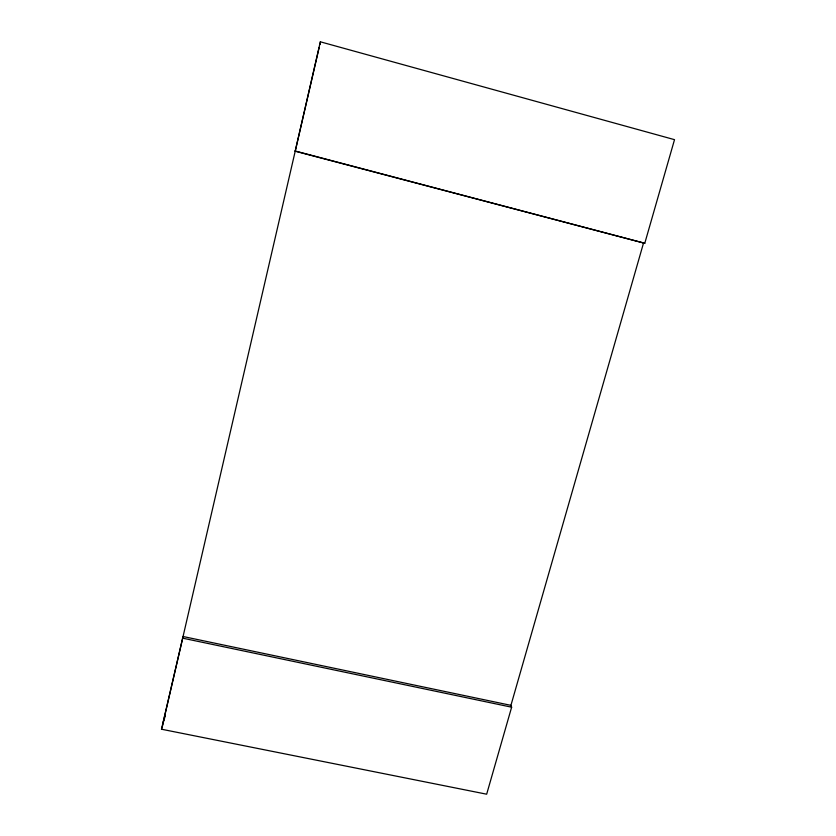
<?xml version="1.0" encoding="UTF-8"?>
<svg xmlns="http://www.w3.org/2000/svg" width="836" height="836" viewBox="0 0 836 836"><rect width="100%" height="100%" fill="white"/><g stroke="black" fill="none" stroke-linecap="round" stroke-linejoin="round"><path stroke-width="1.25" d="M320.324 44.329L320.334 41.8L674.516 139.664L644.775 243.286L295.202 151.222L320.334 41.8M161.484 729.222L183.053 636.51L510.921 705.354L511.632 707.193L486.667 794.2L161.484 729.222L163.354 723.119M319.195 47.422L162.999 723.286L165.298 715.804M510.921 705.354L643.49 243.161M472.622 198.059L473.249 198.007M182.53 638.14L511.632 707.193M295.108 150.971L644.775 243.286"/></g></svg>
